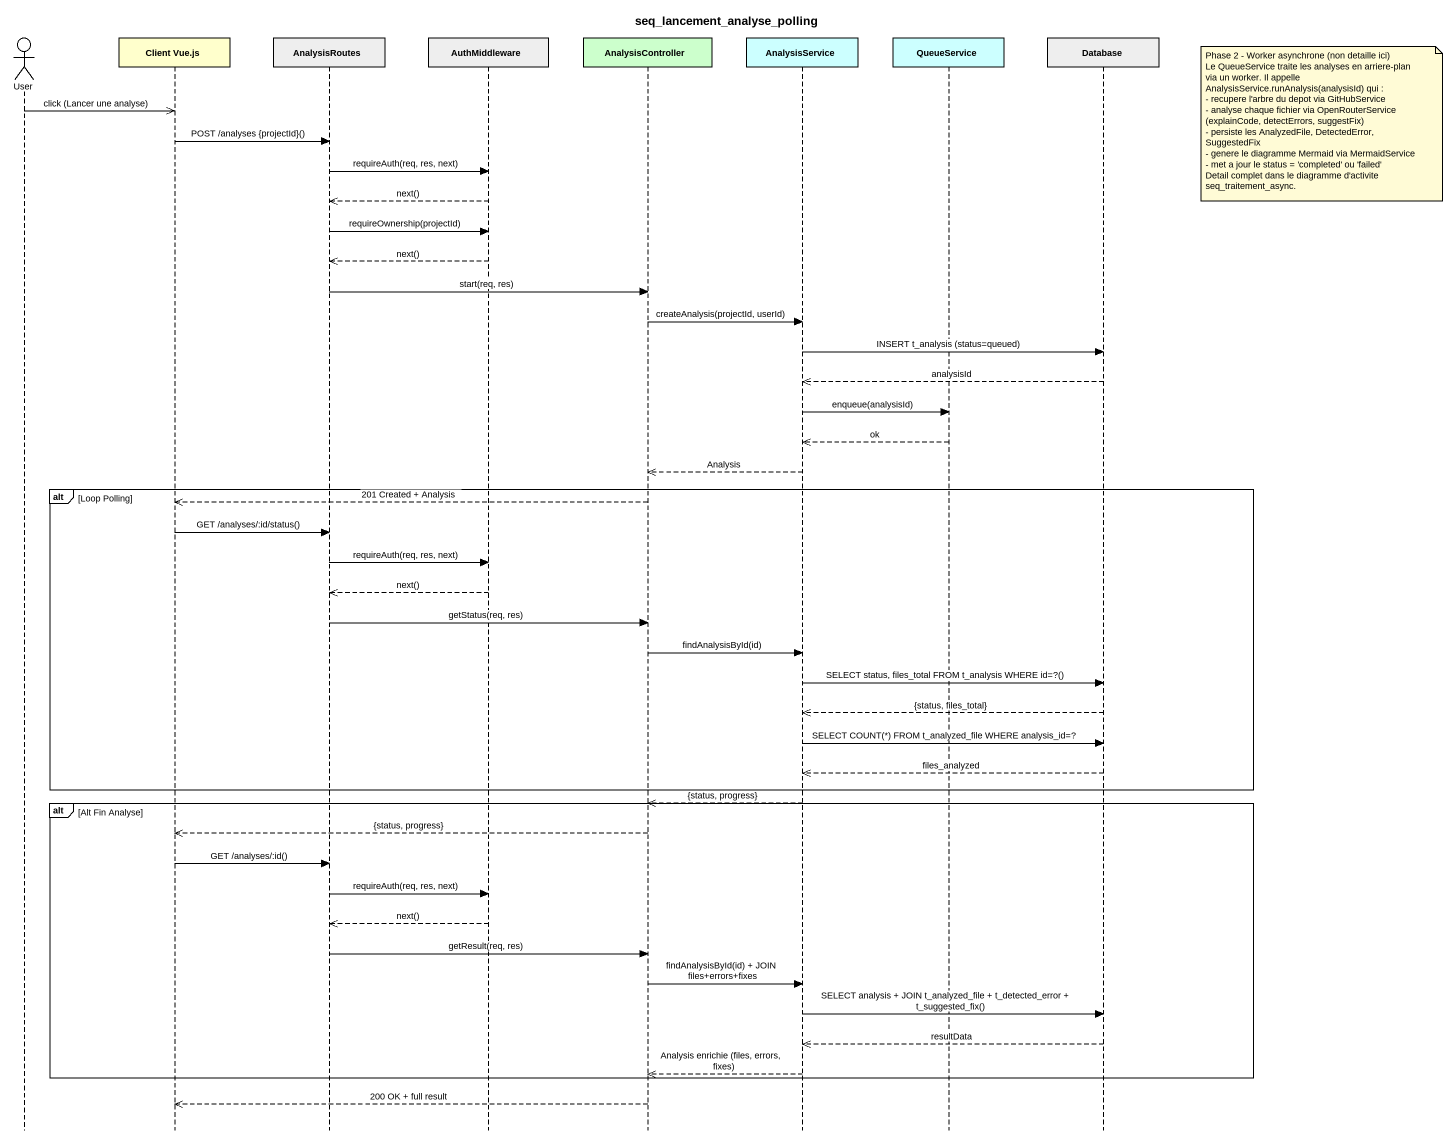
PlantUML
@startuml
title seq_lancement_analyse_polling
hide footbox
actor User
participant "Client Vue.js" as Client_Vue_js #FFFFCC
participant AnalysisRoutes #EEEEEE
participant AuthMiddleware #EEEEEE
participant AnalysisController #CCFFCC
participant AnalysisService #CCFFFF
participant QueueService #CCFFFF
participant "Database" as Database_ #EEEEEE

User ->> Client_Vue_js : click (Lancer une analyse)
note right of Database_
  Phase 2 - Worker asynchrone (non detaille ici)
  Le QueueService traite les analyses en arriere-plan via un worker. Il appelle AnalysisService.runAnalysis(analysisId) qui :
  - recupere l'arbre du depot via GitHubService
  - analyse chaque fichier via OpenRouterService (explainCode, detectErrors, suggestFix)
  - persiste les AnalyzedFile, DetectedError, SuggestedFix
  - genere le diagramme Mermaid via MermaidService
  - met a jour le status = 'completed' ou 'failed'
  Detail complet dans le diagramme d'activite seq_traitement_async.
end note
Client_Vue_js -> AnalysisRoutes : POST /analyses {projectId}()
AnalysisRoutes -> AuthMiddleware : requireAuth(req, res, next)
AuthMiddleware -->> AnalysisRoutes : next()
AnalysisRoutes -> AuthMiddleware : requireOwnership(projectId)
AuthMiddleware -->> AnalysisRoutes : next()
AnalysisRoutes -> AnalysisController : start(req, res)
AnalysisController -> AnalysisService : createAnalysis(projectId, userId)
AnalysisService -> Database_ : INSERT t_analysis (status=queued)
Database_ -->> AnalysisService : analysisId
AnalysisService -> QueueService : enqueue(analysisId)
QueueService -->> AnalysisService : ok
AnalysisService -->> AnalysisController : Analysis
alt Loop Polling
  AnalysisController -->> Client_Vue_js : 201 Created + Analysis
  Client_Vue_js -> AnalysisRoutes : GET /analyses/:id/status()
  AnalysisRoutes -> AuthMiddleware : requireAuth(req, res, next)
  AuthMiddleware -->> AnalysisRoutes : next()
  AnalysisRoutes -> AnalysisController : getStatus(req, res)
  AnalysisController -> AnalysisService : findAnalysisById(id)
  AnalysisService -> Database_ : SELECT status, files_total FROM t_analysis WHERE id=?()
  Database_ -->> AnalysisService : {status, files_total}
  AnalysisService -> Database_ : SELECT COUNT(*) FROM t_analyzed_file WHERE analysis_id=?
  Database_ -->> AnalysisService : files_analyzed
end
alt Alt Fin Analyse
  AnalysisService -->> AnalysisController : {status, progress}
  AnalysisController -->> Client_Vue_js : {status, progress}
  Client_Vue_js -> AnalysisRoutes : GET /analyses/:id()
  AnalysisRoutes -> AuthMiddleware : requireAuth(req, res, next)
  AuthMiddleware -->> AnalysisRoutes : next()
  AnalysisRoutes -> AnalysisController : getResult(req, res)
  AnalysisController -> AnalysisService : findAnalysisById(id) + JOIN files+errors+fixes
  AnalysisService -> Database_ : SELECT analysis + JOIN t_analyzed_file + t_detected_error + t_suggested_fix()
  Database_ -->> AnalysisService : resultData
  AnalysisService -->> AnalysisController : Analysis enrichie (files, errors, fixes)
end
AnalysisController -->> Client_Vue_js : 200 OK + full result
@enduml
